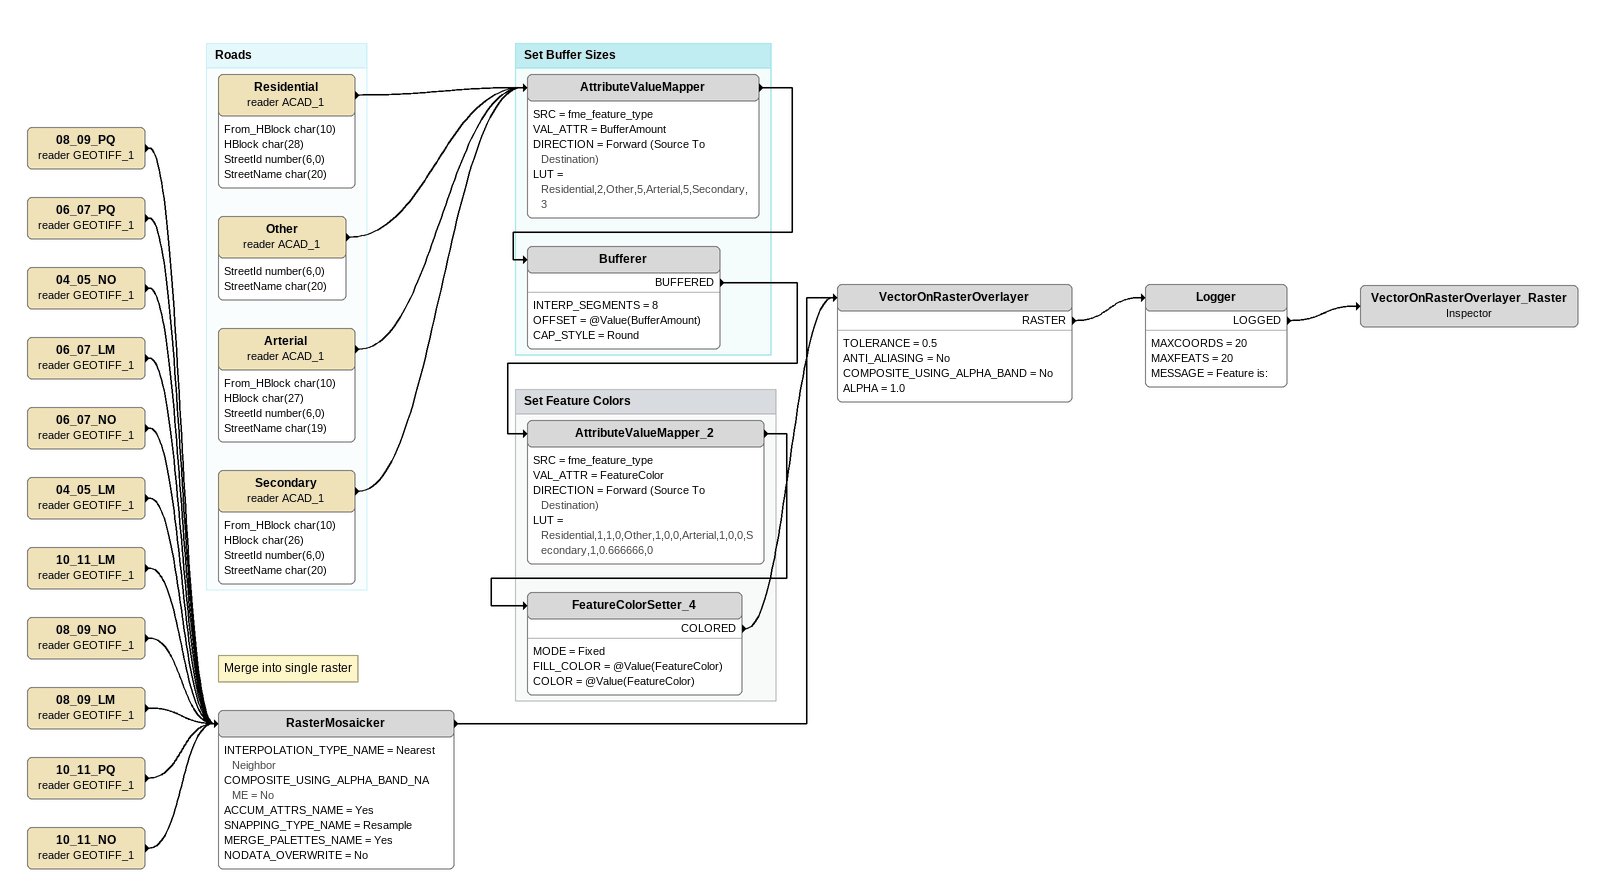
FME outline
08_09_PQ (reader GEOTIFF_1)
    -> RasterMosaicker
06_07_PQ (reader GEOTIFF_1)
    -> RasterMosaicker
04_05_NO (reader GEOTIFF_1)
    -> RasterMosaicker
06_07_LM (reader GEOTIFF_1)
    -> RasterMosaicker
06_07_NO (reader GEOTIFF_1)
    -> RasterMosaicker
04_05_LM (reader GEOTIFF_1)
    -> RasterMosaicker
10_11_LM (reader GEOTIFF_1)
    -> RasterMosaicker
08_09_NO (reader GEOTIFF_1)
    -> RasterMosaicker
08_09_LM (reader GEOTIFF_1)
    -> RasterMosaicker
10_11_PQ (reader GEOTIFF_1)
    -> RasterMosaicker
10_11_NO (reader GEOTIFF_1)
    -> RasterMosaicker
Note: Merge into single raster
RasterMosaicker
    INTERPOLATION_TYPE_NAME = Nearest Neighbor
    COMPOSITE_USING_ALPHA_BAND_NAME = No
    ACCUM_ATTRS_NAME = Yes
    SNAPPING_TYPE_NAME = Resample
    MERGE_PALETTES_NAME = Yes
    NODATA_OVERWRITE = No
    -> VectorOnRasterOverlayer
VectorOnRasterOverlayer
    TOLERANCE = 0.5
    ANTI_ALIASING = No
    COMPOSITE_USING_ALPHA_BAND = No
    ALPHA = 1.0
    RASTER -> Logger
Logger
    MAXCOORDS = 20
    MAXFEATS = 20
    MESSAGE = Feature is:
    LOGGED -> VectorOnRasterOverlayer_Raster
VectorOnRasterOverlayer_Raster: Inspector

Bookmark: Roads
Residential (reader ACAD_1)
    attributes: From_HBlock char(10), HBlock char(28), StreetId number(6,0), StreetName char(20)
    -> AttributeValueMapper
Other (reader ACAD_1)
    attributes: StreetId number(6,0), StreetName char(20)
    -> AttributeValueMapper
Arterial (reader ACAD_1)
    attributes: From_HBlock char(10), HBlock char(27), StreetId number(6,0), StreetName char(19)
    -> AttributeValueMapper
Secondary (reader ACAD_1)
    attributes: From_HBlock char(10), HBlock char(26), StreetId number(6,0), StreetName char(20)
    -> AttributeValueMapper

Bookmark: Set Buffer Sizes
AttributeValueMapper
    SRC = fme_feature_type
    VAL_ATTR = BufferAmount
    DIRECTION = Forward (Source To Destination)
    LUT = Residential,2,Other,5,Arterial,5,Secondary,3
    -> Bufferer
Bufferer
    INTERP_SEGMENTS = 8
    OFFSET = @Value(BufferAmount)
    CAP_STYLE = Round
    BUFFERED -> AttributeValueMapper_2

Bookmark: Set Feature Colors
AttributeValueMapper_2
    SRC = fme_feature_type
    VAL_ATTR = FeatureColor
    DIRECTION = Forward (Source To Destination)
    LUT = Residential,1,1,0,Other,1,0,0,Arterial,1,0,0,Secondary,1,0.666666,0
    -> FeatureColorSetter_4
FeatureColorSetter_4
    MODE = Fixed
    FILL_COLOR = @Value(FeatureColor)
    COLOR = @Value(FeatureColor)
    COLORED -> VectorOnRasterOverlayer
